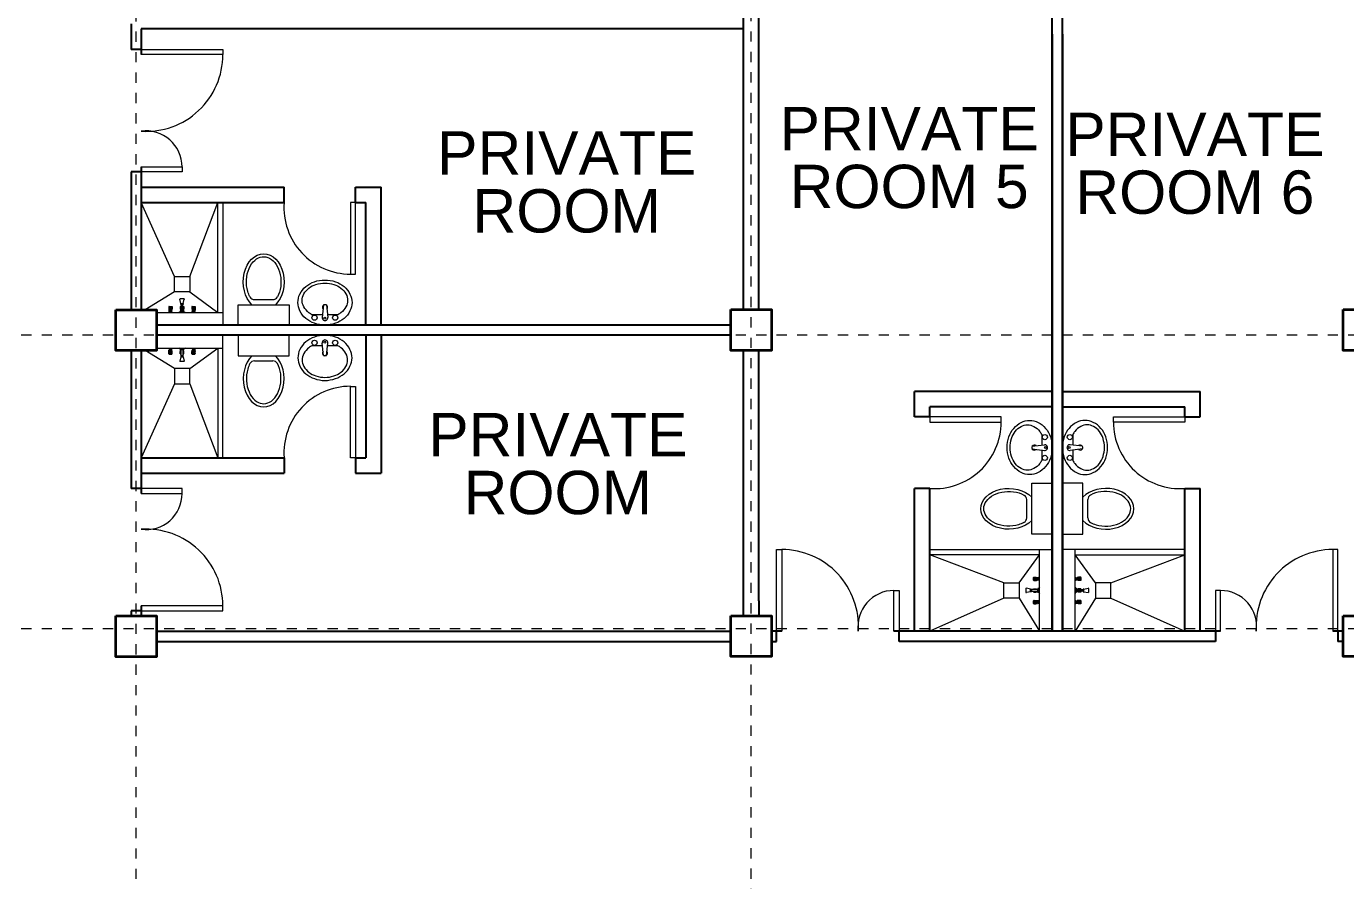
# Model space of a CAD drawing. Header units: millimetres. Extents: x 63005 to 126950, y 36019 to 74749.
# Drawn here: x 63075.6 to 63088.53, y 36154.75 to 36163.12 of the extents above; entities that cross this region are included whole.
import ezdxf

# ---------------------------------------------------------------- set-up
doc = ezdxf.new("R2010")
doc.units = ezdxf.units.MM
doc.header["$LTSCALE"] = 0.04
doc.linetypes.add('PHANTOM', pattern=[2.5, 1.25, -0.25, 0.25, -0.25, 0.25, -0.25])
doc.styles.add('SWISSLT175', font='swissl.ttf', dxfattribs={"height": 0.175})

msp = doc.modelspace()

# ---------------------------------------------------------------- linework, layer by layer
at = {"color": 0, "linetype": 'PHANTOM', "lineweight": 5, "transparency": 33554495}
for p, q in [((63076.677, 36125.164), (63076.677, 36174.339)), ((63082.702, 36125.166), (63082.702, 36174.339)), ((63114.252, 36160.092), (63046.877, 36160.089)), ((63114.252, 36157.217), (63046.877, 36157.214))]:
    msp.add_line(p, q, dxfattribs=at)
at = {"color": 4, "linetype": 'ByBlock', "lineweight": 25}
for p, q in [((63085.652, 36157.19), (63085.652, 36163.84)), ((63085.752, 36157.19), (63085.752, 36163.84)), ((63082.627, 36160.342), (63082.627, 36163.717)), ((63082.777, 36160.342), (63082.777, 36163.717)), ((63076.627, 36163.14), (63076.627, 36162.889)), ((63082.627, 36163.09), (63076.727, 36163.09)), ((63076.727, 36163.09), (63076.727, 36162.839)), ((63082.627, 36160.342), (63082.627, 36163.09)), ((63085.652, 36163.04), (63085.652, 36157.19)), ((63085.752, 36163.04), (63085.752, 36157.19)), ((63076.727, 36162.889), (63076.627, 36162.889)), ((63076.627, 36161.689), (63076.627, 36160.34)), ((63076.727, 36161.689), (63076.627, 36161.689)), ((63076.727, 36161.739), (63076.727, 36160.34)), ((63082.502, 36160.19), (63076.877, 36160.19)), ((63082.502, 36160.09), (63076.877, 36160.09)), ((63076.627, 36159.94), (63076.627, 36158.589)), ((63076.727, 36159.94), (63076.727, 36158.539)), ((63082.627, 36157.342), (63082.627, 36159.942)), ((63082.627, 36157.49), (63082.627, 36159.942)), ((63082.777, 36157.49), (63082.777, 36159.942)), ((63076.727, 36158.589), (63076.627, 36158.589)), ((63076.727, 36157.439), (63076.727, 36157.34)), ((63082.777, 36157.49), (63082.777, 36157.342)), ((63076.627, 36157.389), (63076.627, 36157.34)), ((63076.727, 36157.389), (63076.627, 36157.389)), ((63076.877, 36157.19), (63082.502, 36157.19)), ((63083.002, 36157.19), (63082.902, 36157.19)), ((63082.952, 36157.09), (63082.952, 36157.19)), ((63085.652, 36157.19), (63084.102, 36157.19)), ((63084.152, 36157.09), (63084.152, 36157.19)), ((63085.752, 36157.19), (63085.652, 36157.19)), ((63087.302, 36157.19), (63085.752, 36157.19)), ((63087.252, 36157.19), (63087.252, 36157.09)), ((63088.502, 36157.19), (63088.402, 36157.19)), ((63088.452, 36157.19), (63088.452, 36157.09)), ((63076.877, 36157.09), (63082.502, 36157.09)), ((63082.902, 36157.09), (63082.952, 36157.09)), ((63087.252, 36157.09), (63084.152, 36157.09)), ((63088.502, 36157.09), (63088.452, 36157.09))]:
    msp.add_line(p, q, dxfattribs=at)
at = {"color": 0, "linetype": 'ByBlock', "lineweight": 9}
for p, q in [((63082.777, 36161.29), (63082.777, 36162.29)), ((63082.777, 36160.342), (63082.777, 36161.14)), ((63076.877, 36160.314), (63077.527, 36160.314)), ((63076.877, 36159.964), (63077.527, 36159.964)), ((63085.652, 36159.576), (63085.652, 36157.626)), ((63085.527, 36157.19), (63085.527, 36157.99)), ((63085.877, 36157.19), (63085.877, 36157.99)), ((63082.627, 36157.49), (63082.627, 36157.342)), ((63082.902, 36157.24), (63082.902, 36157.24)), ((63085.527, 36157.19), (63084.452, 36157.19)), ((63082.902, 36157.09), (63082.902, 36157.09)), ((63082.952, 36157.09), (63082.902, 36157.09))]:
    msp.add_line(p, q, dxfattribs=at)
at = {"color": 4, "linetype": 'ByBlock', "lineweight": 25, "ltscale": 0.3}
for p, q in [((63076.727, 36161.539), (63078.127, 36161.539)), ((63078.127, 36161.389), (63078.127, 36161.539)), ((63078.827, 36161.539), (63079.077, 36161.539)), ((63078.827, 36161.389), (63078.827, 36161.539)), ((63079.077, 36160.189), (63079.077, 36161.539)), ((63076.727, 36161.389), (63078.127, 36161.389)), ((63078.827, 36161.389), (63078.927, 36161.389)), ((63078.927, 36160.189), (63078.927, 36161.389)), ((63078.927, 36160.089), (63078.927, 36158.889)), ((63079.077, 36160.089), (63079.077, 36158.739)), ((63084.302, 36159.29), (63084.302, 36159.54)), ((63085.652, 36159.54), (63084.302, 36159.54)), ((63085.752, 36159.54), (63087.102, 36159.54)), ((63087.102, 36159.29), (63087.102, 36159.54)), ((63084.452, 36159.29), (63084.452, 36159.39)), ((63085.652, 36159.39), (63084.452, 36159.39)), ((63085.752, 36159.39), (63086.952, 36159.39)), ((63086.952, 36159.29), (63086.952, 36159.39)), ((63084.452, 36159.29), (63084.302, 36159.29)), ((63086.952, 36159.29), (63087.102, 36159.29)), ((63076.727, 36158.889), (63078.127, 36158.889)), ((63078.127, 36158.889), (63078.127, 36158.739)), ((63078.827, 36158.889), (63078.927, 36158.889)), ((63078.827, 36158.889), (63078.827, 36158.739)), ((63076.727, 36158.739), (63078.127, 36158.739)), ((63078.827, 36158.739), (63079.077, 36158.739)), ((63084.302, 36157.19), (63084.302, 36158.59)), ((63084.452, 36158.59), (63084.302, 36158.59)), ((63084.452, 36157.19), (63084.452, 36158.59)), ((63086.952, 36157.19), (63086.952, 36158.59)), ((63086.952, 36158.59), (63087.102, 36158.59)), ((63087.102, 36157.19), (63087.102, 36158.59))]:
    msp.add_line(p, q, dxfattribs=at)
at = {"color": 0, "linetype": 'ByBlock', "lineweight": 9, "ltscale": 0.3}
for p, q in [((63077.052, 36160.664), (63076.727, 36161.389)), ((63077.202, 36160.664), (63077.477, 36161.389)), ((63077.052, 36160.514), (63076.767, 36160.339)), ((63077.202, 36160.514), (63077.477, 36160.314)), ((63077.052, 36159.764), (63076.767, 36159.939)), ((63077.202, 36159.764), (63077.477, 36159.964)), ((63077.052, 36159.614), (63076.727, 36158.889)), ((63077.202, 36159.614), (63077.477, 36158.889)), ((63085.177, 36157.665), (63084.452, 36157.94)), ((63085.327, 36157.665), (63085.527, 36157.94)), ((63086.077, 36157.665), (63085.877, 36157.94)), ((63086.227, 36157.665), (63086.952, 36157.94)), ((63085.177, 36157.515), (63084.452, 36157.19)), ((63085.327, 36157.515), (63085.527, 36157.19)), ((63086.077, 36157.515), (63085.877, 36157.19)), ((63086.227, 36157.515), (63086.952, 36157.19))]:
    msp.add_line(p, q, dxfattribs=at)
at = {"lineweight": 9}
for p, q in [((63077.114, 36160.4), (63077.106, 36160.442)), ((63077.146, 36160.446), (63077.107, 36160.446)), ((63077.114, 36160.392), (63077.114, 36160.4)), ((63077.114, 36160.4), (63077.139, 36160.4)), ((63077.114, 36160.4), (63077.139, 36160.4)), ((63077.139, 36160.392), (63077.114, 36160.392)), ((63077.119, 36160.392), (63077.119, 36160.33)), ((63077.134, 36160.33), (63077.134, 36160.392)), ((63077.139, 36160.4), (63077.148, 36160.442)), ((63077.139, 36160.4), (63077.139, 36160.392)), ((63077.677, 36160.189), (63077.677, 36160.389)), ((63077.677, 36160.389), (63078.177, 36160.389)), ((63077.836, 36160.439), (63078.017, 36160.439)), ((63078.177, 36160.389), (63078.177, 36160.189)), ((63078.512, 36160.387), (63078.499, 36160.265)), ((63078.541, 36160.387), (63078.555, 36160.265)), ((63077, 36160.372), (63076.996, 36160.37)), ((63076.996, 36160.37), (63077.03, 36160.37)), ((63076.996, 36160.37), (63076.996, 36160.348)), ((63076.996, 36160.348), (63076.999, 36160.344)), ((63076.996, 36160.315), (63077, 36160.322)), ((63076.996, 36160.315), (63077.03, 36160.315)), ((63076.996, 36160.315), (63076.996, 36160.314)), ((63076.996, 36160.314), (63077.03, 36160.314)), ((63076.999, 36160.342), (63076.999, 36160.336)), ((63076.999, 36160.336), (63077, 36160.334)), ((63076.999, 36160.336), (63077.027, 36160.336)), ((63077, 36160.373), (63077.026, 36160.373)), ((63077, 36160.373), (63077, 36160.372)), ((63077, 36160.372), (63077.026, 36160.372)), ((63077, 36160.361), (63077, 36160.349)), ((63077, 36160.348), (63077.007, 36160.348)), ((63077, 36160.334), (63077.026, 36160.334)), ((63077, 36160.322), (63077.027, 36160.322)), ((63077.002, 36160.322), (63077.002, 36160.334)), ((63077.007, 36160.361), (63077.007, 36160.349)), ((63077.019, 36160.361), (63077.019, 36160.349)), ((63077.026, 36160.348), (63077.019, 36160.348)), ((63077.025, 36160.322), (63077.025, 36160.334)), ((63077.026, 36160.373), (63077.026, 36160.372)), ((63077.026, 36160.372), (63077.03, 36160.37)), ((63077.026, 36160.361), (63077.026, 36160.349)), ((63077.027, 36160.336), (63077.026, 36160.334)), ((63077.027, 36160.342), (63077.027, 36160.336)), ((63077.03, 36160.315), (63077.027, 36160.322)), ((63077.03, 36160.348), (63077.028, 36160.344)), ((63077.03, 36160.37), (63077.03, 36160.348)), ((63077.03, 36160.315), (63077.03, 36160.314)), ((63077.109, 36160.32), (63077.098, 36160.314)), ((63077.098, 36160.314), (63077.156, 36160.314)), ((63077.144, 36160.33), (63077.109, 36160.33)), ((63077.109, 36160.33), (63077.109, 36160.32)), ((63077.144, 36160.32), (63077.109, 36160.32)), ((63077.109, 36160.32), (63077.144, 36160.32)), ((63077.114, 36160.372), (63077.11, 36160.37)), ((63077.11, 36160.37), (63077.119, 36160.37)), ((63077.11, 36160.37), (63077.11, 36160.348)), ((63077.11, 36160.348), (63077.112, 36160.344)), ((63077.113, 36160.342), (63077.113, 36160.336)), ((63077.113, 36160.336), (63077.119, 36160.336)), ((63077.113, 36160.336), (63077.114, 36160.334)), ((63077.114, 36160.373), (63077.119, 36160.373)), ((63077.114, 36160.373), (63077.114, 36160.372)), ((63077.114, 36160.372), (63077.119, 36160.372)), ((63077.114, 36160.361), (63077.114, 36160.349)), ((63077.114, 36160.348), (63077.119, 36160.348)), ((63077.114, 36160.334), (63077.119, 36160.334)), ((63077.115, 36160.33), (63077.115, 36160.334)), ((63077.119, 36160.33), (63077.134, 36160.33)), ((63077.134, 36160.373), (63077.14, 36160.373)), ((63077.134, 36160.372), (63077.14, 36160.372)), ((63077.134, 36160.37), (63077.143, 36160.37)), ((63077.14, 36160.348), (63077.134, 36160.348)), ((63077.134, 36160.336), (63077.141, 36160.336)), ((63077.134, 36160.334), (63077.14, 36160.334)), ((63077.138, 36160.33), (63077.138, 36160.334)), ((63077.14, 36160.373), (63077.14, 36160.372)), ((63077.14, 36160.372), (63077.143, 36160.37)), ((63077.14, 36160.361), (63077.14, 36160.349)), ((63077.141, 36160.336), (63077.14, 36160.334)), ((63077.143, 36160.348), (63077.141, 36160.344)), ((63077.141, 36160.342), (63077.141, 36160.336)), ((63077.143, 36160.37), (63077.143, 36160.348)), ((63077.144, 36160.32), (63077.144, 36160.33)), ((63077.156, 36160.314), (63077.144, 36160.32)), ((63077.223, 36160.315), (63077.227, 36160.322)), ((63077.223, 36160.315), (63077.223, 36160.314)), ((63077.223, 36160.315), (63077.257, 36160.315)), ((63077.223, 36160.314), (63077.257, 36160.314)), ((63077.227, 36160.372), (63077.224, 36160.37)), ((63077.224, 36160.37), (63077.224, 36160.348)), ((63077.224, 36160.37), (63077.257, 36160.37)), ((63077.224, 36160.348), (63077.226, 36160.344)), ((63077.226, 36160.342), (63077.226, 36160.336)), ((63077.226, 36160.336), (63077.254, 36160.336)), ((63077.226, 36160.336), (63077.227, 36160.334)), ((63077.227, 36160.373), (63077.227, 36160.372)), ((63077.227, 36160.373), (63077.253, 36160.373)), ((63077.227, 36160.372), (63077.253, 36160.372)), ((63077.227, 36160.361), (63077.227, 36160.349)), ((63077.227, 36160.348), (63077.235, 36160.348)), ((63077.227, 36160.334), (63077.254, 36160.334)), ((63077.227, 36160.322), (63077.254, 36160.322)), ((63077.229, 36160.322), (63077.229, 36160.334)), ((63077.234, 36160.361), (63077.234, 36160.349)), ((63077.246, 36160.361), (63077.246, 36160.349)), ((63077.254, 36160.348), (63077.246, 36160.348)), ((63077.252, 36160.322), (63077.252, 36160.334)), ((63077.253, 36160.373), (63077.253, 36160.372)), ((63077.253, 36160.372), (63077.257, 36160.37)), ((63077.253, 36160.361), (63077.253, 36160.349)), ((63077.254, 36160.342), (63077.254, 36160.336)), ((63077.254, 36160.336), (63077.254, 36160.334)), ((63077.257, 36160.315), (63077.254, 36160.322)), ((63077.257, 36160.348), (63077.255, 36160.344)), ((63077.257, 36160.37), (63077.257, 36160.348)), ((63077.257, 36160.315), (63077.257, 36160.314)), ((63078.177, 36160.189), (63077.677, 36160.189)), ((63077.677, 36160.089), (63077.677, 36159.889)), ((63078.177, 36160.089), (63077.677, 36160.089)), ((63078.177, 36159.889), (63078.177, 36160.089)), ((63078.512, 36159.891), (63078.499, 36160.013)), ((63078.541, 36159.891), (63078.555, 36160.013)), ((63076.996, 36159.964), (63077.03, 36159.964)), ((63076.996, 36159.964), (63077.03, 36159.964)), ((63076.996, 36159.964), (63077, 36159.957)), ((63076.996, 36159.964), (63076.996, 36159.964)), ((63076.996, 36159.931), (63076.999, 36159.935)), ((63076.996, 36159.909), (63076.996, 36159.931)), ((63076.996, 36159.909), (63077.03, 36159.909)), ((63077, 36159.907), (63076.996, 36159.909)), ((63076.999, 36159.943), (63077, 36159.945)), ((63076.999, 36159.943), (63077.027, 36159.943)), ((63076.999, 36159.937), (63076.999, 36159.943)), ((63077, 36159.957), (63077.027, 36159.957)), ((63077, 36159.945), (63077.026, 36159.945)), ((63077, 36159.931), (63077.007, 36159.931)), ((63077, 36159.918), (63077, 36159.93)), ((63077, 36159.907), (63077.026, 36159.907)), ((63077, 36159.906), (63077, 36159.907)), ((63077, 36159.906), (63077.026, 36159.906)), ((63077.002, 36159.957), (63077.002, 36159.945)), ((63077.007, 36159.918), (63077.007, 36159.93)), ((63077.026, 36159.931), (63077.019, 36159.931)), ((63077.019, 36159.918), (63077.019, 36159.93)), ((63077.025, 36159.957), (63077.025, 36159.945)), ((63077.027, 36159.943), (63077.026, 36159.945)), ((63077.026, 36159.918), (63077.026, 36159.93)), ((63077.026, 36159.907), (63077.03, 36159.909)), ((63077.026, 36159.906), (63077.026, 36159.907)), ((63077.03, 36159.964), (63077.027, 36159.957)), ((63077.027, 36159.937), (63077.027, 36159.943)), ((63077.03, 36159.931), (63077.028, 36159.935)), ((63077.03, 36159.964), (63077.03, 36159.964)), ((63077.03, 36159.909), (63077.03, 36159.931)), ((63077.109, 36159.959), (63077.098, 36159.964)), ((63077.098, 36159.964), (63077.156, 36159.964)), ((63077.114, 36159.879), (63077.106, 36159.837)), ((63077.144, 36159.959), (63077.109, 36159.959)), ((63077.109, 36159.949), (63077.109, 36159.959)), ((63077.109, 36159.959), (63077.144, 36159.959)), ((63077.144, 36159.949), (63077.109, 36159.949)), ((63077.11, 36159.931), (63077.112, 36159.935)), ((63077.11, 36159.909), (63077.11, 36159.931)), ((63077.11, 36159.909), (63077.119, 36159.909)), ((63077.114, 36159.907), (63077.11, 36159.909)), ((63077.113, 36159.943), (63077.114, 36159.945)), ((63077.113, 36159.943), (63077.119, 36159.943)), ((63077.113, 36159.937), (63077.113, 36159.943)), ((63077.114, 36159.945), (63077.119, 36159.945)), ((63077.114, 36159.931), (63077.119, 36159.931)), ((63077.114, 36159.918), (63077.114, 36159.93)), ((63077.114, 36159.907), (63077.119, 36159.907)), ((63077.114, 36159.906), (63077.114, 36159.907)), ((63077.114, 36159.906), (63077.119, 36159.906)), ((63077.114, 36159.887), (63077.114, 36159.879)), ((63077.139, 36159.887), (63077.114, 36159.887)), ((63077.114, 36159.879), (63077.139, 36159.879)), ((63077.114, 36159.879), (63077.139, 36159.879)), ((63077.115, 36159.949), (63077.115, 36159.945)), ((63077.119, 36159.887), (63077.119, 36159.949)), ((63077.119, 36159.949), (63077.134, 36159.949)), ((63077.134, 36159.949), (63077.134, 36159.887)), ((63077.134, 36159.945), (63077.14, 36159.945)), ((63077.134, 36159.943), (63077.141, 36159.943)), ((63077.14, 36159.931), (63077.134, 36159.931)), ((63077.134, 36159.909), (63077.143, 36159.909)), ((63077.134, 36159.907), (63077.14, 36159.907)), ((63077.134, 36159.906), (63077.14, 36159.906)), ((63077.138, 36159.949), (63077.138, 36159.945)), ((63077.139, 36159.879), (63077.139, 36159.887)), ((63077.139, 36159.879), (63077.148, 36159.837)), ((63077.141, 36159.943), (63077.14, 36159.945)), ((63077.14, 36159.918), (63077.14, 36159.93)), ((63077.14, 36159.907), (63077.143, 36159.909)), ((63077.14, 36159.906), (63077.14, 36159.907)), ((63077.141, 36159.937), (63077.141, 36159.943)), ((63077.143, 36159.931), (63077.141, 36159.935)), ((63077.143, 36159.909), (63077.143, 36159.931)), ((63077.156, 36159.964), (63077.144, 36159.959)), ((63077.144, 36159.959), (63077.144, 36159.949)), ((63077.223, 36159.964), (63077.223, 36159.964)), ((63077.223, 36159.964), (63077.227, 36159.957)), ((63077.223, 36159.964), (63077.257, 36159.964)), ((63077.223, 36159.964), (63077.257, 36159.964)), ((63077.224, 36159.931), (63077.226, 36159.935)), ((63077.224, 36159.909), (63077.224, 36159.931)), ((63077.227, 36159.907), (63077.224, 36159.909)), ((63077.224, 36159.909), (63077.257, 36159.909)), ((63077.226, 36159.943), (63077.227, 36159.945)), ((63077.226, 36159.937), (63077.226, 36159.943)), ((63077.226, 36159.943), (63077.254, 36159.943)), ((63077.227, 36159.957), (63077.254, 36159.957)), ((63077.227, 36159.945), (63077.254, 36159.945)), ((63077.227, 36159.931), (63077.235, 36159.931)), ((63077.227, 36159.918), (63077.227, 36159.93)), ((63077.227, 36159.906), (63077.227, 36159.907)), ((63077.227, 36159.907), (63077.253, 36159.907)), ((63077.227, 36159.906), (63077.253, 36159.906)), ((63077.229, 36159.957), (63077.229, 36159.945)), ((63077.234, 36159.918), (63077.234, 36159.93)), ((63077.254, 36159.931), (63077.246, 36159.931)), ((63077.246, 36159.918), (63077.246, 36159.93)), ((63077.252, 36159.957), (63077.252, 36159.945)), ((63077.253, 36159.918), (63077.253, 36159.93)), ((63077.253, 36159.907), (63077.257, 36159.909)), ((63077.253, 36159.906), (63077.253, 36159.907)), ((63077.257, 36159.964), (63077.254, 36159.957)), ((63077.254, 36159.943), (63077.254, 36159.945)), ((63077.254, 36159.937), (63077.254, 36159.943)), ((63077.257, 36159.931), (63077.255, 36159.935)), ((63077.257, 36159.964), (63077.257, 36159.964)), ((63077.257, 36159.909), (63077.257, 36159.931)), ((63077.677, 36159.889), (63078.177, 36159.889)), ((63077.146, 36159.832), (63077.107, 36159.832)), ((63077.836, 36159.839), (63078.017, 36159.839)), ((63085.454, 36159.005), (63085.576, 36159.018)), ((63085.454, 36158.976), (63085.576, 36158.962)), ((63085.95, 36159.005), (63085.828, 36159.018)), ((63085.95, 36158.976), (63085.828, 36158.962)), ((63085.452, 36158.64), (63085.652, 36158.64)), ((63085.452, 36158.14), (63085.452, 36158.64)), ((63085.652, 36158.64), (63085.652, 36158.14)), ((63085.952, 36158.64), (63085.752, 36158.64)), ((63085.752, 36158.64), (63085.752, 36158.14)), ((63085.952, 36158.14), (63085.952, 36158.64)), ((63085.402, 36158.3), (63085.402, 36158.481)), ((63086.002, 36158.3), (63086.002, 36158.481)), ((63085.652, 36158.14), (63085.452, 36158.14)), ((63085.752, 36158.14), (63085.952, 36158.14)), ((63085.468, 36157.717), (63085.47, 36157.717)), ((63085.468, 36157.691), (63085.468, 36157.717)), ((63085.468, 36157.691), (63085.47, 36157.691)), ((63085.47, 36157.717), (63085.471, 36157.721)), ((63085.47, 36157.691), (63085.47, 36157.717)), ((63085.47, 36157.691), (63085.471, 36157.687)), ((63085.471, 36157.721), (63085.493, 36157.721)), ((63085.471, 36157.687), (63085.471, 36157.721)), ((63085.471, 36157.687), (63085.493, 36157.687)), ((63085.48, 36157.717), (63085.492, 36157.717)), ((63085.48, 36157.71), (63085.492, 36157.71)), ((63085.48, 36157.698), (63085.492, 36157.698)), ((63085.48, 36157.691), (63085.492, 36157.691)), ((63085.493, 36157.721), (63085.498, 36157.718)), ((63085.493, 36157.717), (63085.493, 36157.71)), ((63085.493, 36157.691), (63085.493, 36157.698)), ((63085.493, 36157.687), (63085.498, 36157.689)), ((63085.499, 36157.718), (63085.505, 36157.718)), ((63085.499, 36157.69), (63085.505, 36157.69)), ((63085.505, 36157.69), (63085.505, 36157.718)), ((63085.505, 36157.718), (63085.507, 36157.717)), ((63085.505, 36157.69), (63085.507, 36157.691)), ((63085.507, 36157.691), (63085.507, 36157.717)), ((63085.519, 36157.715), (63085.507, 36157.715)), ((63085.519, 36157.693), (63085.507, 36157.693)), ((63085.526, 36157.721), (63085.519, 36157.718)), ((63085.519, 36157.69), (63085.519, 36157.718)), ((63085.526, 36157.687), (63085.519, 36157.69)), ((63085.526, 36157.721), (63085.527, 36157.721)), ((63085.526, 36157.687), (63085.526, 36157.721)), ((63085.526, 36157.687), (63085.527, 36157.687)), ((63085.527, 36157.687), (63085.527, 36157.721)), ((63085.878, 36157.721), (63085.877, 36157.721)), ((63085.877, 36157.687), (63085.877, 36157.721)), ((63085.878, 36157.687), (63085.877, 36157.687)), ((63085.878, 36157.721), (63085.884, 36157.718)), ((63085.878, 36157.687), (63085.878, 36157.721)), ((63085.878, 36157.687), (63085.884, 36157.69)), ((63085.884, 36157.69), (63085.884, 36157.718)), ((63085.884, 36157.715), (63085.896, 36157.715)), ((63085.884, 36157.693), (63085.896, 36157.693)), ((63085.898, 36157.718), (63085.896, 36157.717)), ((63085.896, 36157.691), (63085.896, 36157.717)), ((63085.898, 36157.69), (63085.896, 36157.691)), ((63085.904, 36157.718), (63085.898, 36157.718)), ((63085.898, 36157.69), (63085.898, 36157.718)), ((63085.904, 36157.69), (63085.898, 36157.69)), ((63085.91, 36157.721), (63085.906, 36157.718)), ((63085.91, 36157.687), (63085.906, 36157.689)), ((63085.932, 36157.721), (63085.91, 36157.721)), ((63085.91, 36157.717), (63085.91, 36157.71)), ((63085.91, 36157.691), (63085.91, 36157.698)), ((63085.932, 36157.687), (63085.91, 36157.687)), ((63085.923, 36157.717), (63085.911, 36157.717)), ((63085.923, 36157.71), (63085.911, 36157.71)), ((63085.923, 36157.698), (63085.911, 36157.698)), ((63085.923, 36157.691), (63085.911, 36157.691)), ((63085.934, 36157.717), (63085.932, 36157.721)), ((63085.932, 36157.687), (63085.932, 36157.721)), ((63085.934, 36157.691), (63085.932, 36157.687)), ((63085.935, 36157.717), (63085.934, 36157.717)), ((63085.934, 36157.691), (63085.934, 36157.717)), ((63085.935, 36157.691), (63085.934, 36157.691)), ((63085.935, 36157.691), (63085.935, 36157.717)), ((63085.395, 36157.61), (63085.395, 36157.571)), ((63085.441, 36157.603), (63085.399, 36157.611)), ((63085.441, 36157.578), (63085.399, 36157.569)), ((63085.441, 36157.578), (63085.441, 36157.603)), ((63085.441, 36157.603), (63085.449, 36157.603)), ((63085.441, 36157.578), (63085.441, 36157.603)), ((63085.449, 36157.578), (63085.441, 36157.578)), ((63085.449, 36157.603), (63085.449, 36157.578)), ((63085.511, 36157.598), (63085.449, 36157.598)), ((63085.449, 36157.583), (63085.511, 36157.583)), ((63085.468, 36157.598), (63085.468, 36157.603)), ((63085.468, 36157.603), (63085.47, 36157.603)), ((63085.468, 36157.577), (63085.468, 36157.583)), ((63085.468, 36157.577), (63085.47, 36157.577)), ((63085.47, 36157.603), (63085.471, 36157.607)), ((63085.47, 36157.598), (63085.47, 36157.603)), ((63085.47, 36157.577), (63085.47, 36157.583)), ((63085.47, 36157.577), (63085.471, 36157.574)), ((63085.471, 36157.598), (63085.471, 36157.607)), ((63085.471, 36157.607), (63085.493, 36157.607)), ((63085.471, 36157.574), (63085.471, 36157.583)), ((63085.471, 36157.574), (63085.493, 36157.574)), ((63085.48, 36157.603), (63085.492, 36157.603)), ((63085.48, 36157.577), (63085.492, 36157.577)), ((63085.493, 36157.607), (63085.498, 36157.605)), ((63085.493, 36157.603), (63085.493, 36157.598)), ((63085.493, 36157.577), (63085.493, 36157.583)), ((63085.493, 36157.574), (63085.498, 36157.576)), ((63085.499, 36157.604), (63085.505, 36157.604)), ((63085.499, 36157.576), (63085.505, 36157.576)), ((63085.505, 36157.598), (63085.505, 36157.604)), ((63085.505, 36157.604), (63085.507, 36157.604)), ((63085.505, 36157.576), (63085.505, 36157.583)), ((63085.505, 36157.576), (63085.507, 36157.577)), ((63085.507, 36157.598), (63085.507, 36157.604)), ((63085.511, 36157.602), (63085.507, 36157.602)), ((63085.507, 36157.577), (63085.507, 36157.583)), ((63085.511, 36157.579), (63085.507, 36157.579)), ((63085.511, 36157.608), (63085.511, 36157.573)), ((63085.521, 36157.608), (63085.511, 36157.608)), ((63085.511, 36157.583), (63085.511, 36157.598)), ((63085.511, 36157.573), (63085.521, 36157.573)), ((63085.527, 36157.619), (63085.521, 36157.608)), ((63085.521, 36157.608), (63085.521, 36157.573)), ((63085.521, 36157.573), (63085.521, 36157.608)), ((63085.521, 36157.573), (63085.527, 36157.561)), ((63085.527, 36157.561), (63085.527, 36157.619)), ((63085.877, 36157.619), (63085.883, 36157.608)), ((63085.877, 36157.561), (63085.877, 36157.619)), ((63085.883, 36157.573), (63085.877, 36157.561)), ((63085.883, 36157.608), (63085.883, 36157.573)), ((63085.883, 36157.573), (63085.883, 36157.608)), ((63085.883, 36157.608), (63085.892, 36157.608)), ((63085.892, 36157.573), (63085.883, 36157.573)), ((63085.892, 36157.608), (63085.892, 36157.573)), ((63085.892, 36157.602), (63085.896, 36157.602)), ((63085.892, 36157.598), (63085.955, 36157.598)), ((63085.892, 36157.583), (63085.892, 36157.598)), ((63085.955, 36157.583), (63085.892, 36157.583)), ((63085.892, 36157.579), (63085.896, 36157.579)), ((63085.896, 36157.598), (63085.896, 36157.604)), ((63085.898, 36157.604), (63085.896, 36157.604)), ((63085.896, 36157.577), (63085.896, 36157.583)), ((63085.898, 36157.576), (63085.896, 36157.577)), ((63085.898, 36157.598), (63085.898, 36157.604)), ((63085.904, 36157.604), (63085.898, 36157.604)), ((63085.898, 36157.576), (63085.898, 36157.583)), ((63085.904, 36157.576), (63085.898, 36157.576)), ((63085.91, 36157.607), (63085.906, 36157.605)), ((63085.91, 36157.574), (63085.906, 36157.576)), ((63085.932, 36157.607), (63085.91, 36157.607)), ((63085.91, 36157.603), (63085.91, 36157.598)), ((63085.91, 36157.577), (63085.91, 36157.583)), ((63085.932, 36157.574), (63085.91, 36157.574)), ((63085.923, 36157.603), (63085.911, 36157.603)), ((63085.923, 36157.577), (63085.911, 36157.577)), ((63085.932, 36157.598), (63085.932, 36157.607)), ((63085.934, 36157.603), (63085.932, 36157.607)), ((63085.932, 36157.574), (63085.932, 36157.583)), ((63085.934, 36157.577), (63085.932, 36157.574)), ((63085.934, 36157.598), (63085.934, 36157.603)), ((63085.935, 36157.603), (63085.934, 36157.603)), ((63085.934, 36157.577), (63085.934, 36157.583)), ((63085.935, 36157.577), (63085.934, 36157.577)), ((63085.935, 36157.598), (63085.935, 36157.603)), ((63085.935, 36157.577), (63085.935, 36157.583)), ((63085.962, 36157.603), (63085.955, 36157.603)), ((63085.955, 36157.603), (63085.955, 36157.578)), ((63085.955, 36157.578), (63085.962, 36157.578)), ((63085.962, 36157.603), (63086.004, 36157.611)), ((63085.962, 36157.578), (63085.962, 36157.603)), ((63085.962, 36157.578), (63085.962, 36157.603)), ((63085.962, 36157.578), (63086.004, 36157.569)), ((63086.009, 36157.61), (63086.009, 36157.571)), ((63085.468, 36157.464), (63085.468, 36157.49)), ((63085.468, 36157.49), (63085.47, 36157.49)), ((63085.468, 36157.464), (63085.47, 36157.464)), ((63085.47, 36157.49), (63085.471, 36157.493)), ((63085.47, 36157.464), (63085.47, 36157.49)), ((63085.47, 36157.464), (63085.471, 36157.46)), ((63085.471, 36157.46), (63085.471, 36157.493)), ((63085.471, 36157.493), (63085.493, 36157.493)), ((63085.471, 36157.46), (63085.493, 36157.46)), ((63085.48, 36157.49), (63085.492, 36157.49)), ((63085.48, 36157.483), (63085.492, 36157.483)), ((63085.48, 36157.471), (63085.492, 36157.471)), ((63085.48, 36157.464), (63085.492, 36157.464)), ((63085.493, 36157.493), (63085.498, 36157.491)), ((63085.493, 36157.49), (63085.493, 36157.483)), ((63085.493, 36157.463), (63085.493, 36157.471)), ((63085.493, 36157.46), (63085.498, 36157.462)), ((63085.499, 36157.491), (63085.505, 36157.491)), ((63085.499, 36157.463), (63085.505, 36157.463)), ((63085.505, 36157.491), (63085.507, 36157.49)), ((63085.505, 36157.463), (63085.505, 36157.491)), ((63085.505, 36157.463), (63085.507, 36157.463)), ((63085.507, 36157.463), (63085.507, 36157.49)), ((63085.519, 36157.488), (63085.507, 36157.488)), ((63085.519, 36157.465), (63085.507, 36157.465)), ((63085.526, 36157.494), (63085.519, 36157.49)), ((63085.519, 36157.463), (63085.519, 36157.49)), ((63085.526, 36157.46), (63085.519, 36157.463)), ((63085.526, 36157.46), (63085.526, 36157.494)), ((63085.526, 36157.494), (63085.527, 36157.494)), ((63085.526, 36157.46), (63085.527, 36157.46)), ((63085.527, 36157.46), (63085.527, 36157.494)), ((63085.877, 36157.46), (63085.877, 36157.494)), ((63085.878, 36157.494), (63085.877, 36157.494)), ((63085.878, 36157.46), (63085.877, 36157.46)), ((63085.878, 36157.46), (63085.878, 36157.494)), ((63085.878, 36157.494), (63085.884, 36157.49)), ((63085.878, 36157.46), (63085.884, 36157.463)), ((63085.884, 36157.463), (63085.884, 36157.49)), ((63085.884, 36157.488), (63085.896, 36157.488)), ((63085.884, 36157.465), (63085.896, 36157.465)), ((63085.898, 36157.491), (63085.896, 36157.49)), ((63085.896, 36157.463), (63085.896, 36157.49)), ((63085.898, 36157.463), (63085.896, 36157.463)), ((63085.898, 36157.463), (63085.898, 36157.491)), ((63085.904, 36157.491), (63085.898, 36157.491)), ((63085.904, 36157.463), (63085.898, 36157.463)), ((63085.91, 36157.493), (63085.906, 36157.491)), ((63085.91, 36157.46), (63085.906, 36157.462)), ((63085.932, 36157.493), (63085.91, 36157.493)), ((63085.91, 36157.49), (63085.91, 36157.483)), ((63085.91, 36157.463), (63085.91, 36157.471)), ((63085.932, 36157.46), (63085.91, 36157.46)), ((63085.923, 36157.49), (63085.911, 36157.49)), ((63085.923, 36157.483), (63085.911, 36157.483)), ((63085.923, 36157.471), (63085.911, 36157.471)), ((63085.923, 36157.464), (63085.911, 36157.464)), ((63085.932, 36157.46), (63085.932, 36157.493)), ((63085.934, 36157.49), (63085.932, 36157.493)), ((63085.934, 36157.464), (63085.932, 36157.46)), ((63085.934, 36157.464), (63085.934, 36157.49)), ((63085.935, 36157.49), (63085.934, 36157.49)), ((63085.935, 36157.464), (63085.934, 36157.464)), ((63085.935, 36157.464), (63085.935, 36157.49))]:
    msp.add_line(p, q, dxfattribs=at)
at = {"color": 1, "lineweight": 13, "ltscale": 0.03}
for points in [[(63076.727, 36162.839), (63076.727, 36162.889), (63077.527, 36162.889), (63077.527, 36162.839)], [(63076.727, 36161.689), (63076.727, 36161.739), (63077.127, 36161.739), (63077.127, 36161.689)], [(63078.827, 36161.389), (63078.777, 36161.389), (63078.777, 36160.689), (63078.827, 36160.689)], [(63078.827, 36158.889), (63078.777, 36158.889), (63078.777, 36159.589), (63078.827, 36159.589)], [(63084.452, 36159.29), (63084.452, 36159.24), (63085.152, 36159.24), (63085.152, 36159.29)], [(63086.952, 36159.29), (63086.952, 36159.24), (63086.252, 36159.24), (63086.252, 36159.29)], [(63076.727, 36158.589), (63076.727, 36158.539), (63077.127, 36158.539), (63077.127, 36158.589)], [(63083.002, 36157.19), (63082.952, 36157.19), (63082.952, 36157.99), (63083.002, 36157.99)], [(63088.402, 36157.19), (63088.452, 36157.19), (63088.452, 36157.99), (63088.402, 36157.99)], [(63084.152, 36157.19), (63084.102, 36157.19), (63084.102, 36157.59), (63084.152, 36157.59)], [(63087.252, 36157.19), (63087.302, 36157.19), (63087.302, 36157.59), (63087.252, 36157.59)], [(63076.727, 36157.439), (63076.727, 36157.389), (63077.527, 36157.389), (63077.527, 36157.439)]]:
    msp.add_lwpolyline(points, close=True, dxfattribs=at)
at = {"color": 0, "linetype": 'ByBlock', "lineweight": 9, "ltscale": 0.3}
for points in [[(63077.477, 36160.314), (63077.477, 36161.389), (63077.527, 36161.389), (63077.527, 36160.189), (63077.527, 36160.189)], [(63077.477, 36159.964), (63077.477, 36158.889), (63077.527, 36158.889), (63077.527, 36160.089), (63077.527, 36160.089)], [(63085.527, 36157.94), (63084.452, 36157.94), (63084.452, 36157.99), (63085.652, 36157.99), (63085.652, 36157.99)], [(63085.877, 36157.94), (63086.952, 36157.94), (63086.952, 36157.99), (63085.752, 36157.99), (63085.752, 36157.99)]]:
    msp.add_lwpolyline(points, dxfattribs=at)
at = {"color": 0, "linetype": 'ByBlock', "lineweight": 9, "ltscale": 0.03}
for points in [[(63077.202, 36160.514), (63077.052, 36160.514), (63077.052, 36160.664), (63077.202, 36160.664)], [(63077.202, 36159.764), (63077.052, 36159.764), (63077.052, 36159.614), (63077.202, 36159.614)], [(63085.327, 36157.665), (63085.327, 36157.515), (63085.177, 36157.515), (63085.177, 36157.665)], [(63086.077, 36157.665), (63086.077, 36157.515), (63086.227, 36157.515), (63086.227, 36157.665)]]:
    msp.add_lwpolyline(points, close=True, dxfattribs=at)
at = {"lineweight": 9}
for points in [[(63078.262, 36160.41, -0.11576), (63078.281, 36160.493, -0.104047), (63078.339, 36160.567, -0.090875), (63078.423, 36160.614, -0.083344), (63078.527, 36160.631, -0.083344), (63078.63, 36160.614, -0.090875), (63078.714, 36160.567, -0.104047), (63078.772, 36160.493, -0.11576), (63078.792, 36160.41, -0.11576), (63078.772, 36160.328, -0.104047), (63078.714, 36160.254, -0.090875), (63078.63, 36160.207, -0.083344), (63078.527, 36160.189, -0.083344), (63078.423, 36160.207, -0.090875), (63078.339, 36160.254, -0.104047), (63078.281, 36160.328, -0.11576)], [(63078.262, 36159.868, 0.11576), (63078.281, 36159.786, 0.104047), (63078.339, 36159.712, 0.090875), (63078.423, 36159.665, 0.083344), (63078.527, 36159.647, 0.083344), (63078.63, 36159.665, 0.090875), (63078.714, 36159.712, 0.104047), (63078.772, 36159.786, 0.11576), (63078.792, 36159.868, 0.11576), (63078.772, 36159.951, 0.104047), (63078.714, 36160.025, 0.090875), (63078.63, 36160.072, 0.083344), (63078.527, 36160.089, 0.083344), (63078.423, 36160.072, 0.090875), (63078.339, 36160.025, 0.104047), (63078.281, 36159.951, 0.11576)], [(63085.431, 36158.725, -0.11576), (63085.348, 36158.745, -0.104047), (63085.275, 36158.803, -0.090875), (63085.227, 36158.887, -0.083344), (63085.21, 36158.99, -0.083344), (63085.227, 36159.094, -0.090875), (63085.275, 36159.178, -0.104047), (63085.348, 36159.236, -0.11576), (63085.431, 36159.255, -0.11576), (63085.513, 36159.236, -0.104047), (63085.587, 36159.178, -0.090875), (63085.634, 36159.094, -0.083344), (63085.652, 36158.99, -0.083344), (63085.634, 36158.887, -0.090875), (63085.587, 36158.803, -0.104047), (63085.513, 36158.745, -0.11576)], [(63085.973, 36158.725, 0.11576), (63086.055, 36158.745, 0.104047), (63086.129, 36158.803, 0.090875), (63086.176, 36158.887, 0.083344), (63086.194, 36158.99, 0.083344), (63086.176, 36159.094, 0.090875), (63086.129, 36159.178, 0.104047), (63086.055, 36159.236, 0.11576), (63085.973, 36159.255, 0.11576), (63085.89, 36159.236, 0.104047), (63085.817, 36159.178, 0.090875), (63085.769, 36159.094, 0.083344), (63085.752, 36158.99, 0.083344), (63085.769, 36158.887, 0.090875), (63085.817, 36158.803, 0.104047), (63085.89, 36158.745, 0.11576)]]:
    msp.add_lwpolyline(points, format="xyb", close=True, dxfattribs=at)
for points in [[(63078.304, 36160.431, -0.124838), (63078.32, 36160.494, -0.105788), (63078.369, 36160.552, -0.086697), (63078.439, 36160.588, -0.076776), (63078.527, 36160.601, -0.076776), (63078.614, 36160.588, -0.086697), (63078.684, 36160.552, -0.105788), (63078.733, 36160.494, -0.124838), (63078.749, 36160.431, -0.124838), (63078.733, 36160.369, -0.105788), (63078.684, 36160.311, -0.040067), (63078.653, 36160.291), (63078.551, 36160.291, -0.040067)], [(63078.502, 36160.291), (63078.4, 36160.291, -0.040067), (63078.369, 36160.311, -0.105788), (63078.32, 36160.369, -0.124838), (63078.304, 36160.431, -0.124838)], [(63078.304, 36159.847, 0.124838), (63078.32, 36159.785, 0.105788), (63078.369, 36159.727, 0.086697), (63078.439, 36159.691, 0.076776), (63078.527, 36159.677, 0.076776), (63078.614, 36159.691, 0.086697), (63078.684, 36159.727, 0.105788), (63078.733, 36159.785, 0.124838), (63078.749, 36159.847, 0.124838), (63078.733, 36159.91, 0.105788), (63078.684, 36159.968, 0.040067), (63078.653, 36159.987), (63078.551, 36159.987, 0.040067)], [(63078.502, 36159.987), (63078.4, 36159.987, 0.040067), (63078.369, 36159.968, 0.105788), (63078.32, 36159.91, 0.124838), (63078.304, 36159.847, 0.124838)], [(63085.41, 36158.768, -0.124838), (63085.347, 36158.784, -0.105788), (63085.29, 36158.833, -0.086697), (63085.253, 36158.903, -0.076776), (63085.24, 36158.99, -0.076776), (63085.253, 36159.078, -0.086697), (63085.29, 36159.148, -0.105788), (63085.347, 36159.197, -0.124838), (63085.41, 36159.213, -0.124838), (63085.472, 36159.197, -0.105788), (63085.53, 36159.148, -0.040067), (63085.55, 36159.117), (63085.55, 36159.015, -0.040067)], [(63085.994, 36158.768, 0.124838), (63086.056, 36158.784, 0.105788), (63086.114, 36158.833, 0.086697), (63086.15, 36158.903, 0.076776), (63086.164, 36158.99, 0.076776), (63086.15, 36159.078, 0.086697), (63086.114, 36159.148, 0.105788), (63086.056, 36159.197, 0.124838), (63085.994, 36159.213, 0.124838), (63085.931, 36159.197, 0.105788), (63085.874, 36159.148, 0.040067), (63085.854, 36159.117), (63085.854, 36159.015, 0.040067)], [(63085.55, 36158.966), (63085.55, 36158.864, -0.040067), (63085.53, 36158.833, -0.105788), (63085.472, 36158.784, -0.124838), (63085.41, 36158.768, -0.124838)], [(63085.854, 36158.966), (63085.854, 36158.864, 0.040067), (63085.874, 36158.833, 0.105788), (63085.931, 36158.784, 0.124838), (63085.994, 36158.768, 0.124838)]]:
    msp.add_lwpolyline(points, format="xyb", dxfattribs=at)
at = {"color": 4, "linetype": 'ByBlock', "lineweight": 35}
for points in [[(63076.477, 36160.34), (63076.877, 36160.34), (63076.877, 36159.94), (63076.477, 36159.94)], [(63082.502, 36160.342), (63082.902, 36160.342), (63082.902, 36159.942), (63082.502, 36159.942)], [(63088.502, 36160.342), (63088.902, 36160.342), (63088.902, 36159.942), (63088.502, 36159.942)], [(63076.477, 36157.34), (63076.877, 36157.34), (63076.877, 36156.94), (63076.477, 36156.94)], [(63082.502, 36157.342), (63082.902, 36157.342), (63082.902, 36156.942), (63082.502, 36156.942)], [(63088.502, 36157.342), (63088.902, 36157.342), (63088.902, 36156.942), (63088.502, 36156.942)]]:
    msp.add_lwpolyline(points, close=True, dxfattribs=at)
at = {"lineweight": 9}
for centre, radius in [((63078.425, 36160.262), 0.0255), ((63078.527, 36160.256), 0.0095), ((63078.628, 36160.262), 0.0255), ((63078.425, 36160.016), 0.0255), ((63078.527, 36160.023), 0.0095), ((63078.628, 36160.016), 0.0255), ((63085.579, 36159.092), 0.0255), ((63085.825, 36159.092), 0.0255), ((63085.585, 36158.99), 0.0095), ((63085.818, 36158.99), 0.0095), ((63085.579, 36158.889), 0.0255), ((63085.825, 36158.889), 0.0255)]:
    msp.add_circle(centre, radius, dxfattribs=at)
at = {"color": 1, "lineweight": 13, "ltscale": 0.03}
for centre, radius, start, end in [((63076.775, 36162.839), 0.752, 266.3048, 0), ((63076.774, 36161.739), 0.353, 0, 97.6281), ((63078.777, 36161.341), 0.652, 175.7578, 270), ((63078.777, 36158.938), 0.652, 90, 184.2422), ((63084.5, 36159.24), 0.652, 265.7578, 0), ((63086.904, 36159.24), 0.652, 180, 274.2422), ((63076.774, 36158.539), 0.353, 262.3719, 0), ((63076.775, 36157.439), 0.752, 0, 93.6952), ((63083.002, 36157.239), 0.752, 356.3048, 90), ((63088.402, 36157.239), 0.752, 90, 183.6952), ((63084.102, 36157.237), 0.353, 90, 187.6281), ((63087.302, 36157.237), 0.353, 352.3719, 90)]:
    msp.add_arc(centre, radius, start, end, dxfattribs=at)
at = {"lineweight": 9}
for centre, radius, start, end in [((63077.836, 36160.489), 0.05, 208.1501, 270), ((63078.017, 36160.489), 0.05, 270, 331.9916), ((63078.527, 36160.364), 0.025, 126.3068, 221.2022), ((63078.527, 36160.294), 0.0948, 81.2026, 98.7974), ((63078.527, 36160.364), 0.025, 71.3793, 108.6207), ((63078.527, 36160.364), 0.025, 318.7978, 53.6932), ((63078.527, 36160.262), 0.028, 173.7545, 6.2455), ((63078.527, 36160.016), 0.028, 353.7545, 186.2455), ((63078.527, 36159.914), 0.025, 138.7978, 233.6932), ((63078.527, 36159.985), 0.0948, 261.2026, 278.7974), ((63078.527, 36159.914), 0.025, 251.3793, 288.6207), ((63078.527, 36159.914), 0.025, 306.3068, 41.2022), ((63077.836, 36159.789), 0.05, 90, 151.8499), ((63078.017, 36159.789), 0.05, 28.0084, 90), ((63085.477, 36158.99), 0.025, 161.3793, 198.6207), ((63085.548, 36158.99), 0.0948, 171.2026, 188.7974), ((63085.477, 36158.99), 0.025, 48.7978, 143.6932), ((63085.477, 36158.99), 0.025, 216.3068, 311.2022), ((63085.579, 36158.99), 0.028, 263.7545, 96.2455), ((63085.825, 36158.99), 0.028, 83.7545, 276.2455), ((63085.927, 36158.99), 0.025, 36.3068, 131.2022), ((63085.927, 36158.99), 0.025, 228.7978, 323.6932), ((63085.856, 36158.99), 0.0948, 351.2026, 8.7974), ((63085.927, 36158.99), 0.025, 341.3793, 18.6207), ((63085.352, 36158.481), 0.05, 0, 61.9916), ((63086.052, 36158.481), 0.05, 118.0084, 180), ((63085.352, 36158.3), 0.05, 298.1501, 0), ((63086.052, 36158.3), 0.05, 180, 241.8499)]:
    msp.add_arc(centre, radius, start, end, dxfattribs=at)
at = {"lineweight": 9, "extrusion": (0, 0, -1)}
for centre, major_axis in [((63077.927, 36160.614), (0, -0.275)), ((63085.227, 36158.39), (0.275, 0))]:
    msp.add_ellipse(centre, major_axis=major_axis, ratio=0.727273, start_param=0.612555, end_param=5.670631, dxfattribs=at)
at = {"lineweight": 9}
for centre, major_axis, ratio, start_param, end_param in [((63077.109, 36160.443), (0.00268, -0.00268), 1, 2.92514, 4.295202), ((63076.987, 36159.919), (-0.00896, 0.00896), 1, 3.15309, 3.864175), ((63076.985, 36159.924), (0.0118, 0.0118), 1, 6.018417, 6.150642), ((63076.995, 36159.937), (0.00268, 0.00268), 1, 5.003733, 5.497675), ((63076.996, 36159.93), (0.00268, 0.00268), 1, 5.497675, 6.125314), ((63077.011, 36159.93), (-0.00268, 0.00268), 1, 0.157647, 0.785286), ((63077.017, 36159.919), (-0.00738, 0.00738), 1, 0.858879, 1.643677), ((63077.018, 36159.925), (0.00887, 0.00887), 1, 1.36743, 1.728443), ((63077.013, 36159.932), (-0.00268, 0.00268), 1, -1.367654, -0.203367), ((63077.013, 36159.914), (-0.00268, 0.00268), 1, 1.643677, 3.068487), ((63077.008, 36159.925), (0.00887, 0.00887), 1, 6.125314, 6.486327), ((63077.009, 36159.919), (0.00738, 0.00738), 1, 4.639283, 5.424081), ((63077.015, 36159.93), (-0.00268, 0.00268), 1, 3.926878, 4.554518), ((63077.03, 36159.93), (0.00268, 0.00268), 1, 1.728443, 2.356082), ((63077.039, 36159.919), (0.00896, 0.00896), 1, 2.418785, 3.129871), ((63077.031, 36159.937), (0.00268, 0.00268), 1, 2.356082, 2.850023), ((63077.041, 36159.924), (-0.0118, 0.0118), 1, 0.132318, 0.264544), ((63077.101, 36159.919), (-0.00896, 0.00896), 1, 3.15309, 3.864175), ((63077.109, 36159.937), (-0.00268, 0.00268), 1, 3.432937, 3.926878), ((63077.099, 36159.924), (0.0118, 0.0118), 1, 6.018417, 6.150642), ((63077.11, 36159.93), (-0.00268, 0.00268), 1, 3.926878, 4.554518), ((63077.144, 36159.93), (-0.00268, 0.00268), 1, 0.157647, 0.785286), ((63077.153, 36159.919), (-0.00896, 0.00896), 1, 0.847989, 1.559075), ((63077.145, 36159.937), (-0.00268, 0.00268), 1, 0.785286, 1.279227), ((63077.155, 36159.924), (0.0118, 0.0118), 1, 1.703115, 1.83534), ((63077.215, 36159.919), (-0.00896, 0.00896), 1, 3.15309, 3.864175), ((63077.212, 36159.924), (-0.0118, 0.0118), 1, 4.44762, 4.579846), ((63077.223, 36159.937), (0.00268, 0.00268), 1, 5.003733, 5.497675), ((63077.224, 36159.93), (0.00268, 0.00268), 1, 5.497675, 6.125314), ((63077.238, 36159.93), (-0.00268, 0.00268), 1, 0.157647, 0.785286), ((63077.245, 36159.919), (-0.00738, 0.00738), 1, 0.858879, 1.643677), ((63077.245, 36159.925), (0.00887, 0.00887), 1, 1.36743, 1.728443), ((63077.24, 36159.932), (-0.00268, 0.00268), 1, -1.367654, -0.203367), ((63077.24, 36159.913), (-0.00268, 0.00268), 1, 1.643677, 3.068487), ((63077.236, 36159.925), (0.00887, 0.00887), 1, 6.125314, 6.486327), ((63077.236, 36159.919), (0.00738, 0.00738), 1, 4.639283, 5.424081), ((63077.243, 36159.93), (-0.00268, 0.00268), 1, 3.926878, 4.554518), ((63077.257, 36159.93), (0.00268, 0.00268), 1, 1.728443, 2.356082), ((63077.266, 36159.919), (0.00896, 0.00896), 1, 2.418785, 3.129871), ((63077.258, 36159.937), (0.00268, 0.00268), 1, 2.356082, 2.850023), ((63077.269, 36159.924), (-0.0118, 0.0118), 1, 0.132318, 0.264544), ((63077.927, 36159.664), (0, 0.275), 0.727273, 0.612555, 5.670631), ((63077.144, 36159.836), (0.00268, 0.00268), 1, 4.495711, 5.865773), ((63086.177, 36158.39), (-0.275, 0), 0.727273, 0.612555, 5.670631), ((63085.904, 36157.722), (-0.00268, 0.00268), 1, 2.356082, 2.850023), ((63085.904, 36157.686), (-0.00268, 0.00268), 1, -1.279452, -0.785511), ((63085.909, 36157.704), (-0.00268, 0.00268), 1, 0.203142, 1.36743), ((63085.916, 36157.699), (-0.00887, 0.00887), 1, -0.157871, 0.203142), ((63085.916, 36157.709), (0.00887, 0.00887), 1, 2.938226, 3.299239), ((63085.917, 36157.732), (-0.0118, 0.0118), 1, 1.703115, 1.83534), ((63085.917, 36157.676), (-0.0118, 0.0118), 1, -0.264769, -0.132543), ((63085.911, 36157.721), (-0.00268, 0.00268), 1, 1.728443, 2.356082), ((63085.911, 36157.706), (0.00268, 0.00268), 1, 0.785286, 1.412925), ((63085.911, 36157.702), (0.00268, 0.00268), 1, 3.299239, 3.926878), ((63085.911, 36157.687), (0.00268, 0.00268), 1, 0.785286, 1.412925), ((63085.922, 36157.73), (-0.00896, 0.00896), 1, 2.418785, 3.129871), ((63085.923, 36157.7), (0.00738, 0.00738), 1, 6.21008, 6.994878), ((63085.923, 36157.708), (0.00738, 0.00738), 1, 4.000472, 4.78527), ((63085.922, 36157.678), (-0.00896, 0.00896), 1, -1.559299, -0.848214), ((63085.928, 36157.704), (-0.00268, 0.00268), 1, 3.214474, 4.639283), ((63085.398, 36157.573), (0.00268, 0.00268), 1, 2.92514, 4.295202), ((63085.904, 36157.608), (0.00268, 0.00268), 1, 3.926878, 4.42082), ((63085.904, 36157.572), (-0.00268, 0.00268), 1, -1.279452, -0.785511), ((63085.917, 36157.619), (0.0118, 0.0118), 1, 3.273911, 3.406137), ((63085.917, 36157.562), (0.0118, 0.0118), 1, 1.306028, 1.438253), ((63085.911, 36157.607), (0.00268, 0.00268), 1, 3.299239, 3.926878), ((63085.911, 36157.573), (-0.00268, 0.00268), 1, -0.785511, -0.157871), ((63085.922, 36157.616), (-0.00896, 0.00896), 1, 2.418785, 3.129871), ((63085.922, 36157.565), (0.00896, 0.00896), 1, 0.011497, 0.722582), ((63086.005, 36157.608), (0.00268, 0.00268), 1, 6.066508, 7.43657), ((63085.904, 36157.494), (0.00268, 0.00268), 1, 3.926878, 4.42082), ((63085.904, 36157.459), (0.00268, 0.00268), 1, 0.291344, 0.785286), ((63085.909, 36157.477), (-0.00268, 0.00268), 1, 0.203142, 1.36743), ((63085.916, 36157.472), (0.00887, 0.00887), 1, 1.412925, 1.773938), ((63085.916, 36157.481), (-0.00887, 0.00887), 1, 1.36743, 1.728443), ((63085.917, 36157.505), (-0.0118, 0.0118), 1, 1.703115, 1.83534), ((63085.917, 36157.448), (-0.0118, 0.0118), 1, -0.264769, -0.132543), ((63085.911, 36157.493), (0.00268, 0.00268), 1, 3.299239, 3.926878), ((63085.911, 36157.479), (0.00268, 0.00268), 1, 0.785286, 1.412925), ((63085.911, 36157.474), (0.00268, 0.00268), 1, 3.299239, 3.926878), ((63085.911, 36157.46), (-0.00268, 0.00268), 1, -0.785511, -0.157871), ((63085.922, 36157.502), (0.00896, 0.00896), 1, 3.989582, 4.700667), ((63085.923, 36157.472), (-0.00738, 0.00738), 1, 4.639283, 5.424081), ((63085.923, 36157.481), (0.00738, 0.00738), 1, 4.000472, 4.78527), ((63085.922, 36157.451), (-0.00896, 0.00896), 1, -1.559299, -0.848214), ((63085.928, 36157.477), (0.00268, 0.00268), 1, 4.78527, 6.21008)]:
    msp.add_ellipse(centre, major_axis=major_axis, ratio=ratio, start_param=start_param, end_param=end_param, dxfattribs=at)
at = {"lineweight": 9, "extrusion": (4.99074e-41, 2.88216e-41, -1)}
for centre, major_axis, start_param, end_param in [((63077.144, 36160.443), (0.00268, 0.00268), 6.066508, 7.43657), ((63076.987, 36160.36), (0.00896, -0.00896), -1.559299, -0.848214), ((63076.985, 36160.355), (0.0118, -0.0118), -0.264769, -0.132543), ((63076.996, 36160.349), (0.00268, -0.00268), -0.785511, -0.157871), ((63076.995, 36160.342), (0.00268, 0.00268), 0.291344, 0.785286), ((63077.017, 36160.36), (0.00738, 0.00738), 4.000472, 4.78527), ((63077.011, 36160.349), (0.00268, 0.00268), 3.299239, 3.926878), ((63077.018, 36160.354), (0.00887, -0.00887), 1.36743, 1.728443), ((63077.013, 36160.365), (0.00268, 0.00268), 4.78527, 6.21008), ((63077.013, 36160.347), (0.00268, -0.00268), 0.203142, 1.36743), ((63077.008, 36160.354), (0.00887, 0.00887), 1.412925, 1.773938), ((63077.009, 36160.36), (0.00738, -0.00738), 4.639283, 5.424081), ((63077.015, 36160.349), (0.00268, 0.00268), 0.785286, 1.412925), ((63077.039, 36160.36), (0.00896, 0.00896), 3.989582, 4.700667), ((63077.03, 36160.349), (0.00268, 0.00268), 3.299239, 3.926878), ((63077.041, 36160.355), (0.0118, -0.0118), 1.703115, 1.83534), ((63077.031, 36160.342), (0.00268, 0.00268), 3.926878, 4.42082), ((63077.101, 36160.36), (0.00896, 0.00896), 0.011497, 0.722582), ((63077.099, 36160.355), (0.0118, 0.0118), 1.306028, 1.438253), ((63077.109, 36160.342), (0.00268, -0.00268), -1.279452, -0.785511), ((63077.11, 36160.349), (0.00268, -0.00268), -0.785511, -0.157871), ((63077.153, 36160.36), (0.00896, -0.00896), 2.418785, 3.129871), ((63077.144, 36160.349), (0.00268, 0.00268), 3.299239, 3.926878), ((63077.155, 36160.355), (0.0118, 0.0118), 3.273911, 3.406137), ((63077.145, 36160.342), (0.00268, 0.00268), 3.926878, 4.42082), ((63077.215, 36160.36), (0.00896, -0.00896), -1.559299, -0.848214), ((63077.212, 36160.355), (0.0118, -0.0118), -0.264769, -0.132543), ((63077.223, 36160.342), (0.00268, -0.00268), -1.279452, -0.785511), ((63077.224, 36160.349), (0.00268, 0.00268), 0.785286, 1.412925), ((63077.245, 36160.36), (0.00738, 0.00738), 4.000472, 4.78527), ((63077.238, 36160.349), (0.00268, 0.00268), 3.299239, 3.926878), ((63077.245, 36160.354), (0.00887, 0.00887), 2.938226, 3.299239), ((63077.24, 36160.365), (0.00268, -0.00268), 3.214474, 4.639283), ((63077.24, 36160.347), (0.00268, -0.00268), 0.203142, 1.36743), ((63077.236, 36160.354), (0.00887, -0.00887), -0.157871, 0.203142), ((63077.236, 36160.36), (0.00738, 0.00738), 6.21008, 6.994878), ((63077.243, 36160.349), (0.00268, 0.00268), 0.785286, 1.412925), ((63077.266, 36160.36), (0.00896, -0.00896), 2.418785, 3.129871), ((63077.257, 36160.349), (0.00268, -0.00268), 1.728443, 2.356082), ((63077.269, 36160.355), (0.0118, -0.0118), 1.703115, 1.83534), ((63077.258, 36160.342), (0.00268, -0.00268), 2.356082, 2.850023)]:
    msp.add_ellipse(centre, major_axis=major_axis, ratio=1, start_param=start_param, end_param=end_param, dxfattribs=at)
at = {"lineweight": 9, "extrusion": (4.99074e-41, -2.88216e-41, -1)}
msp.add_ellipse((63077.109, 36159.836), major_axis=(0.00268, 0.00268), ratio=1, start_param=2.92514, end_param=4.295202, dxfattribs=at)
at = {"lineweight": 9, "extrusion": (-2.88216e-41, 4.99074e-41, -1)}
for centre, major_axis, start_param, end_param in [((63085.481, 36157.73), (0.00896, 0.00896), 2.418785, 3.129871), ((63085.476, 36157.704), (-0.00268, 0.00268), 4.78527, 6.21008), ((63085.481, 36157.678), (-0.00896, 0.00896), 0.011497, 0.722582), ((63085.481, 36157.7), (0.00738, 0.00738), 4.639283, 5.424081), ((63085.481, 36157.708), (-0.00738, 0.00738), 4.000472, 4.78527), ((63085.492, 36157.721), (0.00268, 0.00268), 1.728443, 2.356082), ((63085.492, 36157.706), (-0.00268, 0.00268), 0.785286, 1.412925), ((63085.492, 36157.702), (-0.00268, 0.00268), 3.299239, 3.926878), ((63085.492, 36157.687), (0.00268, 0.00268), -0.785511, -0.157871), ((63085.486, 36157.732), (-0.0118, 0.0118), 3.273911, 3.406137), ((63085.487, 36157.699), (0.00887, 0.00887), -0.157871, 0.203142), ((63085.487, 36157.709), (0.00887, 0.00887), 1.36743, 1.728443), ((63085.486, 36157.676), (-0.0118, 0.0118), 1.306028, 1.438253), ((63085.499, 36157.722), (0.00268, 0.00268), 2.356082, 2.850023), ((63085.494, 36157.704), (-0.00268, 0.00268), 1.773938, 2.938226), ((63085.499, 36157.686), (0.00268, 0.00268), -1.279452, -0.785511), ((63085.398, 36157.608), (0.00268, 0.00268), 4.495711, 5.865773), ((63085.481, 36157.616), (-0.00896, 0.00896), 3.989582, 4.700667), ((63085.481, 36157.565), (-0.00896, 0.00896), 0.011497, 0.722582), ((63085.492, 36157.607), (-0.00268, 0.00268), 3.299239, 3.926878), ((63085.492, 36157.573), (-0.00268, 0.00268), 0.785286, 1.412925), ((63085.486, 36157.619), (0.0118, 0.0118), 1.703115, 1.83534), ((63085.486, 36157.562), (0.0118, 0.0118), -0.264769, -0.132543), ((63085.499, 36157.608), (-0.00268, 0.00268), 3.926878, 4.42082), ((63085.499, 36157.572), (-0.00268, 0.00268), 0.291344, 0.785286), ((63085.481, 36157.502), (0.00896, 0.00896), 2.418785, 3.129871), ((63085.476, 36157.477), (-0.00268, 0.00268), 4.78527, 6.21008), ((63085.481, 36157.451), (-0.00896, 0.00896), 0.011497, 0.722582), ((63085.481, 36157.472), (0.00738, 0.00738), 4.639283, 5.424081), ((63085.481, 36157.481), (-0.00738, 0.00738), 4.000472, 4.78527), ((63085.492, 36157.493), (0.00268, 0.00268), 1.728443, 2.356082), ((63085.492, 36157.479), (-0.00268, 0.00268), 0.785286, 1.412925), ((63085.492, 36157.474), (-0.00268, 0.00268), 3.299239, 3.926878), ((63085.492, 36157.46), (0.00268, 0.00268), -0.785511, -0.157871), ((63085.486, 36157.505), (-0.0118, 0.0118), 3.273911, 3.406137), ((63085.487, 36157.472), (0.00887, 0.00887), -0.157871, 0.203142), ((63085.487, 36157.481), (0.00887, 0.00887), 1.36743, 1.728443), ((63085.486, 36157.448), (0.0118, 0.0118), -0.264769, -0.132543), ((63085.499, 36157.494), (0.00268, 0.00268), 2.356082, 2.850023), ((63085.495, 36157.477), (-0.00268, 0.00268), 1.773938, 2.938226), ((63085.499, 36157.459), (0.00268, 0.00268), -1.279452, -0.785511)]:
    msp.add_ellipse(centre, major_axis=major_axis, ratio=1, start_param=start_param, end_param=end_param, dxfattribs=at)
at = {"lineweight": 9, "extrusion": (2.88216e-41, 4.99074e-41, -1)}
msp.add_ellipse((63086.005, 36157.573), major_axis=(-0.00268, 0.00268), ratio=1, start_param=2.92514, end_param=4.295202, dxfattribs=at)
at = {"lineweight": 9}
for points in [[(63077.792, 36160.466), (63077.783, 36160.482), (63077.776, 36160.5), (63077.749, 36160.591), (63077.754, 36160.679), (63077.812, 36160.81), (63077.862, 36160.852), (63077.96, 36160.865), (63078.012, 36160.839), (63078.086, 36160.728), (63078.104, 36160.644), (63078.088, 36160.53), (63078.077, 36160.495), (63078.061, 36160.466)], [(63077.792, 36159.813), (63077.783, 36159.797), (63077.776, 36159.778), (63077.749, 36159.687), (63077.754, 36159.6), (63077.812, 36159.469), (63077.862, 36159.427), (63077.96, 36159.414), (63078.012, 36159.44), (63078.086, 36159.551), (63078.104, 36159.635), (63078.088, 36159.748), (63078.077, 36159.783), (63078.061, 36159.813)], [(63085.375, 36158.256), (63085.359, 36158.247), (63085.341, 36158.239), (63085.25, 36158.212), (63085.163, 36158.218), (63085.031, 36158.275), (63084.99, 36158.325), (63084.976, 36158.424), (63085.002, 36158.476), (63085.113, 36158.55), (63085.197, 36158.568), (63085.311, 36158.552), (63085.346, 36158.541), (63085.375, 36158.525)], [(63086.028, 36158.256), (63086.045, 36158.247), (63086.063, 36158.239), (63086.154, 36158.212), (63086.241, 36158.218), (63086.373, 36158.275), (63086.414, 36158.325), (63086.427, 36158.424), (63086.401, 36158.476), (63086.29, 36158.55), (63086.207, 36158.568), (63086.093, 36158.552), (63086.058, 36158.541), (63086.028, 36158.525)]]:
    msp.add_open_spline(points, degree=3, knots=[0.937253, 0.937253, 0.937253, 0.937253, 1.185372, 1.185372, 2.113864, 2.113864, 3.042356, 3.042356, 3.970847, 3.970847, 4.899339, 4.899339, 5.346062, 5.346062, 5.346062, 5.346062], dxfattribs=at)

# ---------------------------------------------------------------- texts
at = {"color": 0, "linetype": 'ByBlock', "lineweight": 9, "ltscale": 0.4, "char_height": 0.425, "attachment_point": 5, "line_spacing_factor": 0.8, "style": 'SWISSLT175'}
for s, insert in [('PRIVATE ^JROOM 5', (63084.251, 36161.828)), ('PRIVATE ^JROOM 6', (63087.05, 36161.772)), ('PRIVATE ^JROOM', (63080.896, 36161.589)), ('PRIVATE ^JROOM', (63080.809, 36158.83))]:
    msp.add_mtext(s, dxfattribs=dict(at, insert=insert))

doc.saveas('drawing.dxf')
